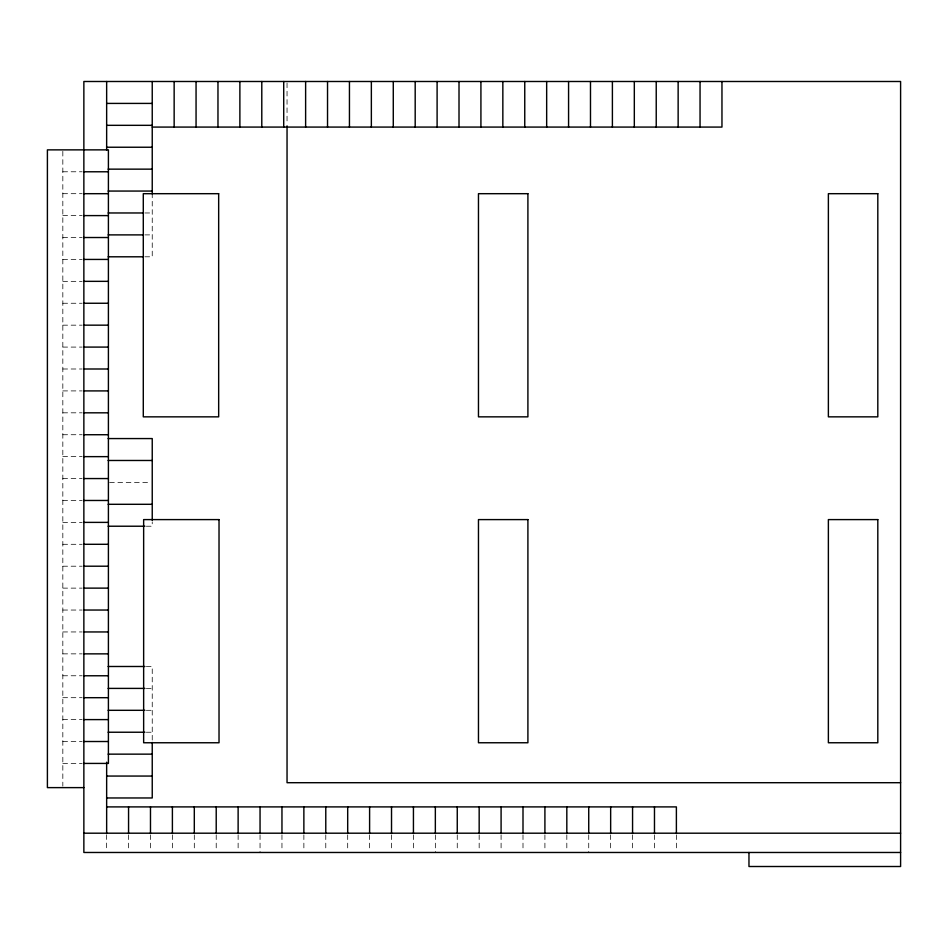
<?xml version="1.0" encoding="UTF-8"?>
<svg xmlns="http://www.w3.org/2000/svg" width="948" height="948" viewBox="0 0 948 948"><rect width="100%" height="100%" fill="white"/><g stroke="black" fill="none" stroke-linecap="round" stroke-linejoin="round"><path stroke-width="0.71" stroke-dasharray="4.74 3.56" d="M62.829 171.778L81.943 171.778M62.829 193.688L81.943 193.688M144.878 212.968L152.237 212.968M62.829 215.599L81.943 215.599M144.878 234.891L152.237 234.891M62.829 237.521L81.943 237.521M144.878 256.801L152.237 256.801L152.237 193.984M62.829 259.432L81.943 259.432M62.829 281.343L81.943 281.343M62.829 303.253L81.943 303.253M62.829 325.164L81.943 325.164M62.829 347.087L81.943 347.087M62.829 368.997L81.943 368.997M62.829 390.908L81.943 390.908M62.829 412.818L81.943 412.818M62.829 434.729L81.943 434.729M62.829 456.64L81.943 456.64M62.829 478.562L81.943 478.562M109.589 482.39L150.756 482.39M62.829 500.473L81.943 500.473M62.829 522.384L81.943 522.384M146.347 526.223L152.237 526.223L152.237 521.838M62.829 544.294L81.943 544.294M62.829 566.205L81.943 566.205M62.829 588.127L81.943 588.127M62.829 610.038L81.943 610.038M62.829 631.949L81.943 631.949M62.829 653.859L81.943 653.859M146.347 666.491L152.237 666.491L152.237 740.992M62.829 675.77L81.943 675.77M146.347 688.402L152.237 688.402M62.829 697.692L81.943 697.692M146.347 710.313L152.237 710.313M62.829 719.603L81.943 719.603M146.347 732.235L152.237 732.235M62.829 741.514L81.943 741.514M62.829 763.424L81.943 763.424M676.386 834.832L676.386 851.008M654.476 834.832L654.476 851.008M632.565 834.832L632.565 851.008M610.654 834.832L610.654 851.008M588.732 834.832L588.732 852.477M566.821 834.832L566.821 851.008M544.91 834.832L544.91 851.008M523 834.832L523 851.008M501.089 834.832L501.089 851.008M479.167 834.832L479.167 851.008M457.256 834.832L457.256 851.008M435.345 834.832L435.345 852.477M413.435 834.832L413.435 851.008M391.524 834.832L391.524 851.008M369.601 834.832L369.601 851.008M347.691 834.832L347.691 851.008M325.78 834.832L325.78 851.008M303.87 834.832L303.87 851.008M287.043 82.974L287.043 124.401M281.959 834.832L281.959 851.008M260.048 834.832L260.048 852.477M238.126 834.832L238.126 851.008M216.215 834.832L216.215 851.008M194.304 834.832L194.304 851.008M172.394 834.832L172.394 851.008M150.483 834.832L150.483 851.008M128.561 834.832L128.561 851.008M106.65 834.726L106.65 851.008M62.829 151.325L62.829 786.141"/><path stroke-width="1.42" d="M106.65 103.415L152.237 103.415M106.65 125.326L152.237 125.326M152.237 127.079L721.961 127.079L721.961 81.492M106.65 147.236L152.237 147.236M108.119 169.147L152.237 169.147M83.412 171.778L108.404 171.778M108.119 191.058L152.237 191.058M83.412 193.688L108.404 193.688M108.119 212.968L143.409 212.968M83.412 215.599L108.404 215.599M108.119 234.891L143.409 234.891M83.412 237.521L108.404 237.521M108.119 256.801L143.409 256.801M83.412 259.432L108.404 259.432M83.412 281.343L108.404 281.343M83.412 303.253L108.404 303.253M83.412 325.164L108.404 325.164M83.412 347.087L108.404 347.087M83.412 368.997L108.404 368.997M83.412 390.908L108.404 390.908M83.412 412.818L108.404 412.818M83.412 434.729L108.404 434.729M108.119 438.569L152.237 438.569L152.237 520.369M83.412 456.64L108.404 456.64M108.119 460.479L152.237 460.479M83.412 478.562L108.404 478.562M83.412 500.473L108.404 500.473M108.119 504.3L152.237 504.3M83.412 522.384L108.404 522.384M108.119 526.223L144.878 526.223M83.412 544.294L108.404 544.294M83.412 566.205L108.404 566.205M83.412 588.127L108.404 588.127M83.412 610.038L108.404 610.038M83.412 631.949L108.404 631.949M83.412 653.859L108.404 653.859M108.119 666.491L144.878 666.491M83.412 675.77L108.404 675.77M108.119 688.402L144.878 688.402M83.412 697.692L108.404 697.692M108.119 710.313L144.878 710.313M83.412 719.603L108.404 719.603M108.119 732.235L144.878 732.235M83.412 741.514L108.404 741.514M108.119 754.146L152.237 754.146M83.412 763.424L108.404 763.424L108.404 149.867L47.4 149.867L47.4 787.622L83.862 787.622M106.65 776.057L152.237 776.057M900.6 782.704L287.043 782.704L287.043 125.883M106.65 797.967L152.237 797.967L152.237 742.462M106.65 806.902L676.386 806.902L676.386 833.363M83.862 833.197L900.6 833.197M900.6 852.477L83.862 852.477L83.862 81.492L900.6 81.492L900.6 866.508L748.967 866.508L748.967 852.477M700.051 81.492L700.051 127.079M678.14 81.492L678.14 127.079M656.229 81.492L656.229 127.079M654.476 806.902L654.476 833.363M634.319 81.492L634.319 127.079M632.565 806.902L632.565 833.363M612.396 81.492L612.396 127.079M610.654 806.902L610.654 833.363M590.486 81.492L590.486 127.079M588.732 806.902L588.732 833.363M568.575 81.492L568.575 127.079M566.821 806.902L566.821 833.363M546.664 81.492L546.664 127.079M544.91 806.902L544.91 833.363M524.754 81.492L524.754 127.079M523 806.902L523 833.363M502.843 81.492L502.843 127.079M501.089 806.902L501.089 833.363M480.92 81.492L480.92 127.079M479.167 806.902L479.167 833.363M459.01 81.492L459.01 127.079M457.256 806.902L457.256 833.363M437.099 81.492L437.099 127.079M435.345 806.902L435.345 833.363M415.188 81.492L415.188 127.079M413.435 806.902L413.435 833.363M393.278 81.492L393.278 127.079M391.524 806.902L391.524 833.363M371.355 81.492L371.355 127.079M369.601 806.902L369.601 833.363M349.445 81.492L349.445 127.079M347.691 806.902L347.691 833.363M327.534 81.492L327.534 127.079M325.78 806.902L325.78 833.363M305.623 81.492L305.623 127.079M303.87 806.902L303.87 833.363M283.713 81.492L283.713 127.079M281.959 806.902L281.959 833.363M261.79 81.492L261.79 127.079M260.048 806.902L260.048 833.363M239.88 81.492L239.88 127.079M238.126 806.902L238.126 833.363M217.969 81.492L217.969 127.079M216.215 806.902L216.215 833.363M196.058 81.492L196.058 127.079M194.304 806.902L194.304 833.363M174.148 81.492L174.148 127.079M172.394 806.902L172.394 833.363M152.237 81.492L152.237 193.984M150.483 806.902L150.483 833.363M128.561 806.902L128.561 833.363M106.65 81.492L106.65 150.151M106.65 762.216L106.65 833.363M218.668 193.688L143.29 193.688L143.29 416.847L218.668 416.847L218.668 193.688M527.906 193.688L478.467 193.688L478.467 416.847L527.906 416.847L527.906 193.688M877.812 193.688L828.374 193.688L828.374 416.847L877.812 416.847L877.812 193.688M219.024 519.599L143.646 519.599L143.646 742.758L219.024 742.758L219.024 519.599M527.906 519.599L478.467 519.599L478.467 742.758L527.906 742.758L527.906 519.599M877.812 519.599L828.374 519.599L828.374 742.758L877.812 742.758L877.812 519.599"/></g></svg>
